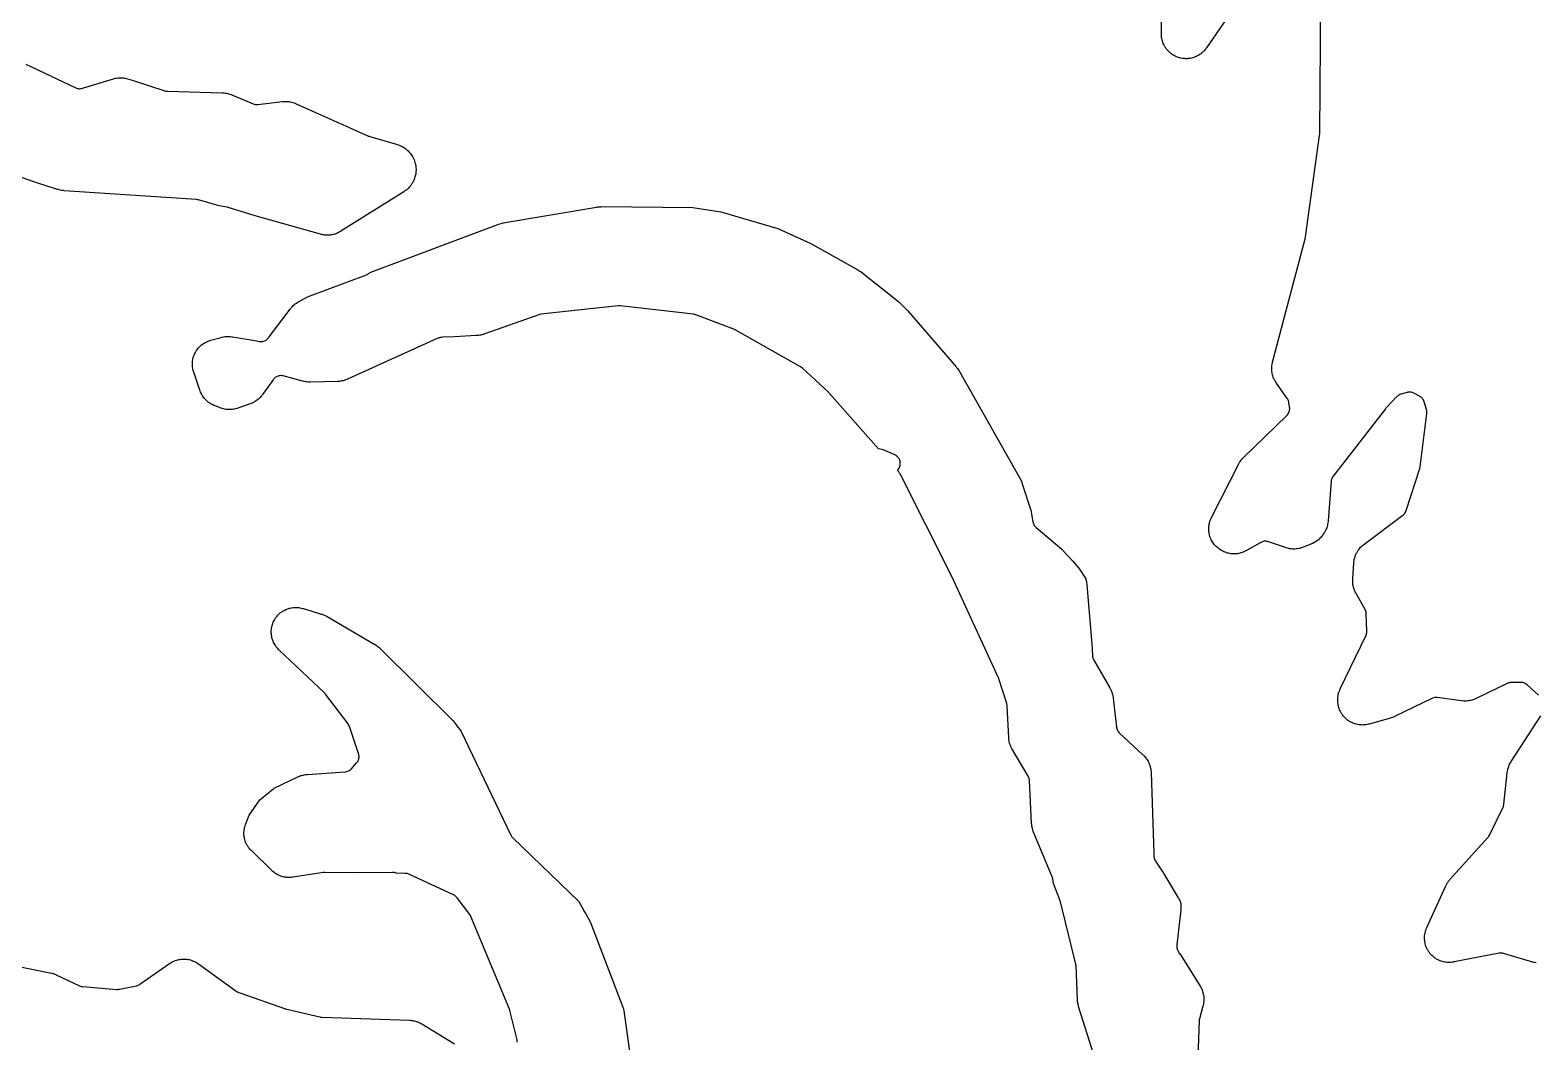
# Model space of a CAD drawing. Header units: millimetres. Extents: x 0 to 194, y 0 to 298.
# Drawn here: x 96.08 to 144.29, y 224.58 to 256.97 of the extents above; entities that cross this region are included whole.
import ezdxf

# ---------------------------------------------------------------- set-up
doc = ezdxf.new("R2010")
doc.units = ezdxf.units.MM
doc.layers.add('CUT', color=7, linetype='CONTINUOUS')

msp = doc.modelspace()

# ---------------------------------------------------------------- linework, layer by layer
at = {"layer": 'CUT'}
for points in [[(135.34, 258.7204), (133.745, 256.4045), (133.7323, 256.3869), (133.706, 256.3524), (133.6781, 256.3192), (133.656, 256.2954), (133.625, 256.2651), (133.6007, 256.2435), (133.5669, 256.2163), (133.5407, 256.1971), (133.5045, 256.1733), (133.4765, 256.1568), (133.4382, 256.1365), (133.4087, 256.1228), (133.3686, 256.1063), (133.338, 256.0955), (133.2965, 256.0829), (133.2649, 256.0751), (133.2224, 256.0666), (133.1903, 256.0618), (133.1471, 256.0575), (133.1147, 256.0558), (133.0713, 256.0557), (133.0389, 256.0571), (132.9957, 256.0612), (132.9635, 256.0657), (132.9209, 256.0739), (132.8894, 256.0815), (132.8478, 256.0938), (132.8171, 256.1044), (132.7768, 256.1206), (132.7473, 256.1341), (132.7088, 256.1541), (132.6807, 256.1704), (132.6443, 256.194), (132.618, 256.213), (132.584, 256.24), (132.5596, 256.2614), (132.5284, 256.2915), (132.5061, 256.3152), (132.478, 256.3482), (132.4581, 256.3739), (132.4333, 256.4094), (132.416, 256.4369), (132.3947, 256.4747), (132.3786, 256.5066), (132.3607, 256.5472), (132.347, 256.5828), (132.3329, 256.626), (132.3239, 256.6589), (132.3142, 256.7034), (132.3086, 256.737), (132.3035, 256.7821), (132.3006, 256.8275), (132.2997, 256.8503), (132.2531, 260.5269)], [(144.3789, 235.6762), (144.0102, 236.0082), (143.986, 236.0278), (143.96, 236.0448), (143.9323, 236.059), (143.9033, 236.0702), (143.8733, 236.0784), (143.8426, 236.0834), (143.8115, 236.0853), (143.5248, 236.0873), (143.4975, 236.0862), (143.4703, 236.0826), (143.4436, 236.0766), (143.4175, 236.0682), (143.3923, 236.0574), (142.3824, 235.5697), (142.3625, 235.5607), (142.3223, 235.5436), (142.2813, 235.5285), (142.25, 235.5187), (142.2077, 235.5077), (142.1756, 235.501), (142.1325, 235.4941), (142.0999, 235.4905), (142.0563, 235.4878), (142.0235, 235.4874), (141.9798, 235.489), (141.9363, 235.4927), (141.9146, 235.4951), (141.1337, 235.5999), (141.1045, 235.6023), (141.0751, 235.6019), (141.0459, 235.5987), (141.0171, 235.5926), (140.9891, 235.5837), (140.9621, 235.5721), (139.791, 234.9997), (139.7723, 234.9911), (139.7345, 234.9747), (139.6959, 234.9601), (139.6567, 234.9472), (139.637, 234.9412), (138.9576, 234.7523), (138.9361, 234.7469), (138.8929, 234.7371), (138.8493, 234.7295), (138.8164, 234.7254), (138.7722, 234.7221), (138.7391, 234.7213), (138.6948, 234.7224), (138.6617, 234.7248), (138.6178, 234.7302), (138.5851, 234.7359), (138.5419, 234.7456), (138.5099, 234.7545), (138.4679, 234.7684), (138.4369, 234.7803), (138.3965, 234.7983), (138.3668, 234.8132), (138.3283, 234.8351), (138.3003, 234.8529), (138.2642, 234.8784), (138.238, 234.8989), (138.2046, 234.9279), (138.1806, 234.9508), (138.1501, 234.9829), (138.1285, 235.0081), (138.1013, 235.043), (138.0823, 235.0702), (138.0587, 235.1077), (138.0424, 235.1366), (138.0226, 235.1762), (138.0092, 235.2065), (137.9934, 235.2479), (137.9831, 235.2794), (137.9715, 235.3221), (137.9643, 235.3545), (137.9569, 235.3982), (137.9516, 235.4421), (137.9499, 235.4606), (137.9489, 235.483), (137.948, 235.5293), (137.9496, 235.5758), (137.9526, 235.6106), (137.959, 235.6568), (137.9656, 235.6911), (137.9767, 235.7364), (137.9868, 235.7698), (138.0026, 235.8137), (138.0206, 235.8566), (138.0301, 235.8779), (138.8463, 237.5736), (138.8573, 237.5997), (138.8659, 237.6267), (138.8719, 237.6545), (138.8752, 237.6827), (138.8759, 237.711), (138.862, 238.2785), (138.8598, 238.3079), (138.8548, 238.337), (138.8469, 238.3654), (138.8362, 238.3929), (138.8229, 238.4193), (138.5333, 238.9293), (138.5229, 238.9486), (138.5032, 238.9876), (138.4853, 239.0276), (138.4735, 239.0582), (138.4596, 239.0998), (138.4507, 239.1314), (138.441, 239.1741), (138.4353, 239.2064), (138.4297, 239.2498), (138.4271, 239.2825), (138.4258, 239.3263), (138.4267, 239.3701), (138.4276, 239.392), (138.4628, 239.9103), (138.4647, 239.9317), (138.4697, 239.9744), (138.4767, 240.0168), (138.4834, 240.0482), (138.4944, 240.0898), (138.5041, 240.1205), (138.519, 240.1607), (138.5316, 240.1904), (138.5503, 240.229), (138.5656, 240.2573), (138.5879, 240.294), (138.6059, 240.3207), (138.6316, 240.3552), (138.652, 240.38), (138.6809, 240.4118), (138.7036, 240.4346), (138.7353, 240.4636), (138.7684, 240.4909), (138.7853, 240.5042), (140.0361, 241.4423), (140.0598, 241.4621), (140.0813, 241.4842), (140.1005, 241.5083), (140.1171, 241.5344), (140.1309, 241.5619), (140.1418, 241.5908), (140.5727, 242.9352), (140.5799, 242.962), (140.5846, 242.9893), (140.7992, 244.6959), (140.8015, 244.7272), (140.8005, 244.7587), (140.7962, 244.7898), (140.7887, 244.8204), (140.7121, 245.0729), (140.702, 245.1009), (140.6892, 245.1279), (140.6738, 245.1534), (140.6559, 245.1773), (140.6358, 245.1993), (140.6135, 245.2192), (140.5894, 245.2367), (140.5637, 245.2518), (140.3831, 245.346), (140.3578, 245.3577), (140.3314, 245.3671), (140.3043, 245.3739), (140.2767, 245.3782), (140.2487, 245.3799), (140.2208, 245.379), (140.1931, 245.3755), (140.1658, 245.3695), (139.9783, 245.3185), (139.9524, 245.3102), (139.9274, 245.2996), (139.9034, 245.2867), (139.8807, 245.2717), (139.8594, 245.2548), (139.8398, 245.236), (139.5065, 244.8862), (139.4963, 244.8749), (139.4826, 244.8591), (139.473, 244.8472), (137.7997, 242.6893), (137.7829, 242.6655), (137.7686, 242.6401), (137.7568, 242.6135), (137.7477, 242.5858), (137.7413, 242.5574), (137.7376, 242.5285), (137.6398, 241.2576), (137.6375, 241.2353), (137.6319, 241.1909), (137.6241, 241.1469), (137.6165, 241.1142), (137.6044, 241.0712), (137.5936, 241.0394), (137.5773, 240.9978), (137.5634, 240.9673), (137.543, 240.9275), (137.5206, 240.8888), (137.5089, 240.8697), (137.4832, 240.8299), (137.47, 240.8106), (137.4425, 240.7727), (137.4131, 240.7362), (137.3897, 240.7101), (137.3567, 240.6769), (137.3307, 240.6533), (137.2944, 240.6237), (137.2662, 240.603), (137.227, 240.5773), (137.1967, 240.5597), (137.1551, 240.5382), (137.1124, 240.519), (137.0908, 240.5099), (136.8382, 240.4114), (136.8169, 240.4037), (136.7739, 240.3894), (136.7303, 240.3772), (136.6972, 240.3698), (136.6526, 240.3621), (136.6189, 240.3581), (136.5738, 240.3549), (136.5398, 240.3542), (136.4946, 240.3556), (136.4608, 240.3584), (136.4159, 240.3643), (136.3825, 240.3705), (136.3385, 240.3809), (136.295, 240.3935), (136.2734, 240.4004), (135.7286, 240.5888), (135.7015, 240.5967), (135.6738, 240.6021), (135.6457, 240.6049), (135.6175, 240.605), (135.5894, 240.6024), (135.5617, 240.5973), (135.5346, 240.5895), (135.5083, 240.5792), (135.4831, 240.5665), (135.0221, 240.3064), (135.002, 240.2957), (134.9613, 240.2754), (134.9195, 240.2571), (134.8876, 240.2451), (134.8443, 240.2311), (134.8113, 240.2223), (134.7667, 240.2128), (134.7331, 240.2074), (134.6878, 240.2025), (134.6537, 240.2005), (134.6082, 240.2002), (134.5741, 240.2017), (134.5287, 240.2059), (134.495, 240.2108), (134.4503, 240.2197), (134.4172, 240.228), (134.3736, 240.2413), (134.3415, 240.2529), (134.2995, 240.2706), (134.2688, 240.2854), (134.2288, 240.3072), (134.19, 240.331), (134.1709, 240.3434), (134.168, 240.3453), (134.1504, 240.358), (134.1156, 240.3844), (134.0822, 240.4124), (134.0582, 240.4345), (134.0277, 240.4656), (134.006, 240.49), (133.9786, 240.5239), (133.9593, 240.5503), (133.9353, 240.5867), (133.9187, 240.6148), (133.8983, 240.6533), (133.8845, 240.6829), (133.868, 240.7233), (133.8571, 240.754), (133.8445, 240.7958), (133.8367, 240.8275), (133.8282, 240.8702), (133.8234, 240.9029), (133.8192, 240.9456), (133.8176, 240.9775), (133.8174, 241.0201), (133.8188, 241.0519), (133.8227, 241.0943), (133.8271, 241.1259), (133.8349, 241.1677), (133.8423, 241.1987), (133.8541, 241.2396), (133.8644, 241.2698), (133.8799, 241.3094), (133.8974, 241.3482), (133.9066, 241.3674), (134.7679, 243.0645), (134.7797, 243.0863), (134.8045, 243.1292), (134.8317, 243.1706), (134.8537, 243.2005), (134.8852, 243.2387), (134.9188, 243.2751), (134.936, 243.2928), (136.3198, 244.6365), (136.3394, 244.6574), (136.3569, 244.6802), (136.3722, 244.7045), (136.3851, 244.7302), (136.3954, 244.7569), (136.4032, 244.7846), (136.4083, 244.8129), (136.4106, 244.8415), (136.4102, 244.8702), (136.4071, 244.8987), (136.3827, 245.0523), (136.3772, 245.0792), (136.3692, 245.1055), (136.3588, 245.1309), (136.3462, 245.1553), (136.3314, 245.1784), (135.9857, 245.6675), (135.9735, 245.6856), (135.9501, 245.7224), (135.9285, 245.7602), (135.9138, 245.7893), (135.8959, 245.8291), (135.884, 245.8595), (135.8701, 245.9008), (135.8612, 245.9323), (135.8514, 245.9747), (135.8456, 246.0069), (135.8399, 246.0501), (135.8372, 246.0826), (135.8357, 246.1262), (135.8362, 246.1589), (135.839, 246.2024), (135.8426, 246.2348), (135.8496, 246.2779), (135.8586, 246.3205), (135.8636, 246.3417), (136.9014, 250.2898), (136.9055, 250.3071), (136.9103, 250.3311), (136.9132, 250.3487), (137.3649, 253.595), (137.367, 253.6145), (137.369, 253.6414), (137.3697, 253.661), (137.401, 258.0033)], [(95.9439, 255.8812), (97.5381, 255.1241), (97.5637, 255.1133), (97.5901, 255.105), (97.6172, 255.0992), (97.6447, 255.0959), (97.6724, 255.0951), (97.7001, 255.0969), (97.7275, 255.1012), (97.7543, 255.1081), (98.746, 255.4104), (98.7682, 255.4166), (98.8129, 255.4278), (98.8582, 255.4366), (98.8924, 255.4415), (98.9383, 255.4457), (98.9728, 255.4471), (99.0189, 255.4465), (99.0534, 255.4443), (99.0661, 255.4429), (99.0949, 255.4368), (99.1169, 255.4316), (99.3488, 255.3702), (100.3867, 255.027), (100.4147, 255.0192), (100.4434, 255.0142), (100.4724, 255.012), (102.2303, 254.9623), (102.251, 254.9612), (102.2923, 254.9581), (102.3334, 254.9531), (102.364, 254.948), (102.4045, 254.9393), (102.4345, 254.9313), (102.474, 254.9189), (102.5129, 254.9047), (102.5322, 254.8971), (103.2199, 254.6091), (103.2489, 254.5987), (103.2788, 254.5913), (103.3093, 254.587), (103.3401, 254.5859), (103.3709, 254.5879), (104.1638, 254.6813), (104.1879, 254.6835), (104.2363, 254.6865), (104.2848, 254.687), (104.321, 254.6854), (104.3693, 254.6806), (104.4052, 254.6751), (104.4526, 254.6652), (104.4877, 254.6558), (104.5338, 254.6409), (104.579, 254.6234), (104.6014, 254.6141), (106.8878, 253.5879), (106.9071, 253.5801), (106.9338, 253.5703), (106.9536, 253.5638), (107.8368, 253.3068), (107.8574, 253.3003), (107.8982, 253.2862), (107.9383, 253.2703), (107.9677, 253.2569), (108.006, 253.2372), (108.034, 253.221), (108.0703, 253.1977), (108.0967, 253.179), (108.1306, 253.1523), (108.155, 253.1311), (108.1862, 253.1013), (108.2084, 253.0779), (108.2366, 253.0452), (108.2565, 253.0198), (108.2815, 252.9846), (108.2989, 252.9573), (108.3203, 252.9199), (108.3399, 252.8815), (108.3493, 252.8621), (108.362, 252.8339), (108.3702, 252.8145), (108.3857, 252.7755), (108.3994, 252.7357), (108.4082, 252.7055), (108.4181, 252.6646), (108.4241, 252.6337), (108.4301, 252.5921), (108.4332, 252.5608), (108.4353, 252.5188), (108.4354, 252.4873), (108.4336, 252.4453), (108.4308, 252.4139), (108.4251, 252.3723), (108.4193, 252.3413), (108.4098, 252.3004), (108.4012, 252.2701), (108.3878, 252.2303), (108.3726, 252.1911), (108.3646, 252.1717), (108.3596, 252.1604), (108.3501, 252.1404), (108.3302, 252.1007), (108.3083, 252.0621), (108.2905, 252.034), (108.2649, 251.9977), (108.2444, 251.9715), (108.2154, 251.9379), (108.1924, 251.9139), (108.1602, 251.8833), (108.135, 251.8617), (108.1, 251.8344), (108.0636, 251.809), (108.0451, 251.7967), (106.0317, 250.5292), (106.0138, 250.5184), (105.9775, 250.4979), (105.9403, 250.479), (105.9118, 250.4662), (105.8729, 250.4508), (105.8434, 250.4407), (105.8033, 250.429), (105.7729, 250.4217), (105.7319, 250.4138), (105.7009, 250.4093), (105.6594, 250.4052), (105.6282, 250.4036), (105.5864, 250.4034), (105.5552, 250.4047), (105.5136, 250.4084), (105.4826, 250.4125), (105.4415, 250.42), (105.4009, 250.4294), (105.3807, 250.4346), (103.2823, 251.0231), (102.4236, 251.2953), (102.4021, 251.3013), (102.3801, 251.3056), (102.136, 251.3445), (101.4673, 251.532), (101.4372, 251.5388), (101.4066, 251.5425), (97.173, 251.8297), (97.1456, 251.8324), (97.091, 251.8395), (97.0369, 251.8499), (96.9836, 251.8636), (96.9572, 251.8713), (96.2943, 252.0857), (95.7659, 252.2603)], [(130.2845, 223.6882), (129.6508, 225.7103), (129.6453, 225.7292), (129.6352, 225.7671), (129.6268, 225.8055), (129.6217, 225.8344), (129.6167, 225.8734), (129.6133, 225.9125), (129.6121, 225.9321), (129.5671, 227.0089), (129.5643, 227.0388), (129.5586, 227.0682), (129.0675, 229.059), (129.0623, 229.0775), (129.0543, 229.1026), (129.048, 229.1207), (128.8461, 229.6414), (128.8199, 229.7934), (128.8125, 229.8258), (128.8015, 229.8572), (128.2092, 231.2898), (128.2003, 231.3131), (128.1839, 231.3599), (128.1701, 231.4077), (128.1617, 231.4439), (128.1584, 231.4631), (128.1537, 231.493), (128.1487, 231.5403), (128.1468, 231.5641), (128.0746, 232.9498), (128.0717, 232.9786), (128.066, 233.007), (128.0576, 233.0347), (128.0466, 233.0615), (128.0331, 233.0871), (127.5263, 233.9425), (127.5156, 233.9616), (127.4952, 234.0003), (127.4766, 234.0399), (127.4642, 234.0703), (127.4496, 234.1116), (127.4401, 234.143), (127.4296, 234.1855), (127.4233, 234.2177), (127.417, 234.2611), (127.4127, 234.3047), (127.4112, 234.3265), (127.3631, 235.3291), (127.3608, 235.3547), (127.3562, 235.38), (127.3496, 235.4048), (127.1003, 236.1965), (127.0939, 236.2145), (127.0845, 236.2389), (127.0771, 236.2565), (125.6, 239.4573), (125.5981, 239.4613), (125.595, 239.4678), (125.5924, 239.4731), (123.9318, 242.7669), (123.9193, 242.7892), (123.905, 242.8104), (123.8889, 242.8303), (123.8507, 242.8736), (123.8835, 242.9181), (123.8999, 242.9429), (123.9138, 242.9692), (123.925, 242.9967), (123.9335, 243.0253), (123.939, 243.0545), (123.9417, 243.0841), (123.9414, 243.1139), (123.9381, 243.1434), (123.932, 243.1725), (123.9229, 243.2009), (123.9112, 243.2282), (123.8967, 243.2542), (123.8798, 243.2787), (123.8605, 243.3014), (123.8391, 243.322), (123.8158, 243.3404), (123.7907, 243.3564), (123.7641, 243.3699), (123.4261, 243.5207), (123.3946, 243.5327), (123.362, 243.5411), (123.2411, 243.565), (121.6758, 245.3402), (121.6654, 245.3514), (121.6507, 245.3664), (121.6397, 245.3771), (120.8049, 246.1489), (120.778, 246.171), (120.7487, 246.1898), (118.6531, 247.3729), (118.6329, 247.3833), (118.612, 247.3921), (117.3896, 247.8559), (117.3662, 247.8637), (117.3422, 247.8695), (117.3178, 247.8734), (114.9759, 248.1451), (114.9421, 248.1471), (114.9083, 248.1453), (112.4328, 247.8712), (112.3989, 247.8654), (112.366, 247.8559), (110.6064, 247.2353), (110.5863, 247.2287), (110.5457, 247.2165), (110.5047, 247.2062), (110.4735, 247.2), (110.4317, 247.1936), (110.3896, 247.1893), (110.3685, 247.1876), (109.6531, 247.147), (109.2779, 247.1346), (109.2478, 247.1321), (109.2182, 247.1266), (109.195, 247.1199), (109.1929, 247.1196), (109.1658, 247.1143), (109.1392, 247.1064), (109.1135, 247.0962), (106.2444, 245.7957), (106.2235, 245.7869), (106.1813, 245.7703), (106.1384, 245.7558), (106.1057, 245.7466), (106.0615, 245.7366), (106.028, 245.7307), (105.983, 245.7251), (105.9378, 245.7218), (105.9151, 245.7208), (105.0482, 245.7015), (105.0267, 245.7015), (104.9839, 245.7026), (104.9411, 245.7057), (104.9091, 245.7096), (104.8668, 245.7168), (104.825, 245.726), (104.8041, 245.7311), (104.1854, 245.8983), (104.1575, 245.9045), (104.1291, 245.9079), (104.1006, 245.9087), (104.0721, 245.9067), (104.0439, 245.902), (104.0163, 245.8946), (103.9895, 245.8847), (103.9638, 245.8723), (103.9394, 245.8574), (103.9165, 245.8403), (103.8953, 245.8211), (103.876, 245.8), (103.8589, 245.7772), (103.8574, 245.7749), (103.5193, 245.3017), (103.5054, 245.2833), (103.4767, 245.2472), (103.4462, 245.2126), (103.4221, 245.1879), (103.3882, 245.1566), (103.3616, 245.1345), (103.3247, 245.1068), (103.296, 245.0876), (103.2564, 245.0639), (103.2259, 245.0476), (103.1842, 245.0281), (103.1414, 245.0107), (103.1199, 245.0026), (102.7317, 244.8674), (102.7101, 244.8605), (102.6665, 244.8478), (102.6224, 244.8372), (102.589, 244.831), (102.544, 244.825), (102.5102, 244.8222), (102.4648, 244.8207), (102.4308, 244.8213), (102.3856, 244.8244), (102.3518, 244.8285), (102.3071, 244.8361), (102.2739, 244.8435), (102.2302, 244.8556), (102.1872, 244.8699), (102.1658, 244.8776), (101.9847, 244.9481), (101.9645, 244.9565), (101.9247, 244.9743), (101.8857, 244.994), (101.8573, 245.0102), (101.8204, 245.0336), (101.7936, 245.0525), (101.7592, 245.0793), (101.7344, 245.1007), (101.7027, 245.1308), (101.6801, 245.1544), (101.6515, 245.1874), (101.6313, 245.2132), (101.6061, 245.2488), (101.5884, 245.2764), (101.5667, 245.3143), (101.5519, 245.3434), (101.534, 245.3833), (101.518, 245.4239), (101.5105, 245.4444), (101.3179, 246.0148), (101.3116, 246.0354), (101.2998, 246.0768), (101.2899, 246.1187), (101.2841, 246.1504), (101.2783, 246.1931), (101.2756, 246.2252), (101.2739, 246.2682), (101.2742, 246.3005), (101.2767, 246.3435), (101.2801, 246.3755), (101.2866, 246.4181), (101.2931, 246.4497), (101.3037, 246.4914), (101.3131, 246.5222), (101.3276, 246.5628), (101.34, 246.5926), (101.3583, 246.6315), (101.3734, 246.66), (101.3954, 246.697), (101.4132, 246.7239), (101.4386, 246.7587), (101.4589, 246.7838), (101.4875, 246.8159), (101.51, 246.8389), (101.5416, 246.8682), (101.5663, 246.889), (101.6005, 246.9151), (101.627, 246.9334), (101.6636, 246.9562), (101.6918, 246.9719), (101.7303, 246.991), (101.7599, 247.0039), (101.8001, 247.0193), (101.841, 247.0327), (101.8616, 247.0389), (102.1982, 247.1318), (102.2219, 247.1377), (102.2697, 247.1481), (102.3179, 247.1559), (102.3543, 247.1598), (102.4031, 247.1623), (102.4398, 247.1622), (102.4886, 247.1594), (102.5371, 247.154), (102.5614, 247.1506), (103.3421, 247.02), (103.3634, 247.0159), (103.409, 247.006), (103.4383, 247.0012), (103.4679, 246.9992), (103.4976, 247.0002), (103.5271, 247.0041), (103.556, 247.011), (103.5841, 247.0206), (103.6111, 247.033), (103.6367, 247.048), (103.6607, 247.0654), (103.6829, 247.0851), (103.7031, 247.107), (103.7209, 247.1307), (103.7218, 247.1321), (103.7346, 247.1499), (104.4025, 248.0374), (104.4171, 248.0559), (104.4474, 248.092), (104.4796, 248.1266), (104.505, 248.1511), (104.5406, 248.1821), (104.5684, 248.2038), (104.607, 248.2309), (104.647, 248.2559), (104.6673, 248.2678), (104.9623, 248.4313), (106.8483, 249.1369), (106.8726, 249.1472), (106.8958, 249.1596), (106.9179, 249.174), (106.9893, 249.2251), (111.0543, 250.7512), (111.0745, 250.7582), (111.1153, 250.7714), (111.1567, 250.7826), (111.1986, 250.7917), (111.2196, 250.7958), (114.2149, 251.3054), (114.2347, 251.3083), (114.2744, 251.3132), (114.3143, 251.3164), (114.3542, 251.3178), (114.3742, 251.3181), (117.2981, 251.2907), (118.197, 251.1554), (120.0245, 250.6172), (121.0788, 250.1376), (122.5806, 249.2952), (122.5958, 249.2863), (122.6259, 249.2678), (122.6552, 249.2482), (122.6837, 249.2274), (122.6978, 249.2168), (123.8937, 248.273), (124.0792, 248.0886), (124.1425, 248.0256), (124.1696, 247.9986), (124.1741, 247.9942), (125.7307, 246.1883), (125.7446, 246.1713), (125.7717, 246.1366), (125.7971, 246.1006), (125.8206, 246.0634), (125.832, 246.0445), (127.8109, 242.5518), (127.8119, 242.5486), (127.8214, 242.5197), (127.8581, 242.4074), (128.1221, 241.6003), (128.1856, 241.2254), (128.1922, 241.1957), (128.2018, 241.1669), (128.2142, 241.1392), (128.2293, 241.1129), (128.247, 241.0883), (128.2671, 241.0656), (128.2894, 241.045), (129.116, 240.3565), (129.2889, 240.1624), (129.3562, 240.0868), (129.4574, 239.9731), (129.6583, 239.7476), (129.8767, 239.3971), (129.8807, 239.3903), (129.8825, 239.3847), (129.8934, 239.3447), (129.9002, 239.3143), (129.9074, 239.2735), (129.9127, 239.2323), (129.9149, 239.2117), (130.0809, 237.1854), (130.0853, 237.1532), (130.0954, 236.9295), (130.0981, 236.9007), (130.1036, 236.8724), (130.1117, 236.8447), (130.1225, 236.8179), (130.1358, 236.7922), (130.6488, 235.9105), (130.6599, 235.8902), (130.6812, 235.8489), (130.7003, 235.8065), (130.7129, 235.7741), (130.7275, 235.7301), (130.7368, 235.6965), (130.7468, 235.6512), (130.7544, 235.6054), (130.7577, 235.5824), (130.8642, 234.6505), (130.8692, 234.6205), (130.8772, 234.5912), (130.8881, 234.5629), (130.9018, 234.5358), (130.9182, 234.5102), (130.937, 234.4864), (130.9582, 234.4647), (131.7102, 233.7668), (131.726, 233.7513), (131.757, 233.7196), (131.7864, 233.6864), (131.8071, 233.6605), (131.8331, 233.6245), (131.8512, 233.5967), (131.8735, 233.5583), (131.8887, 233.5289), (131.9071, 233.4885), (131.9194, 233.4577), (131.9338, 233.4157), (131.943, 233.3838), (131.9531, 233.3406), (131.9592, 233.308), (131.965, 233.264), (131.9687, 233.2199), (131.97, 233.1977), (132.0583, 230.6048), (132.0577, 230.5973), (132.0571, 230.5668), (132.0597, 230.5364), (132.0608, 230.5303), (132.0612, 230.519), (132.0634, 230.4913), (132.0682, 230.464), (132.0755, 230.4372), (132.0852, 230.4112), (132.0973, 230.3862), (132.1117, 230.3624), (132.3445, 230.0144), (132.8388, 229.1915), (132.8493, 229.173), (132.8693, 229.1357), (132.8877, 229.0974), (132.9, 229.0681), (132.9147, 229.0283), (132.9182, 229.0172), (132.9212, 228.9951), (132.9252, 228.95), (132.9264, 228.9162), (132.9258, 228.871), (132.9229, 228.8259), (132.9209, 228.8034), (132.7926, 227.6823), (132.7907, 227.6536), (132.7915, 227.6249), (132.7951, 227.5964), (132.8015, 227.5683), (132.8104, 227.541), (132.822, 227.5147), (132.836, 227.4896), (132.8392, 227.4843), (132.8401, 227.4817), (132.8512, 227.4555), (132.8647, 227.4305), (132.8805, 227.407), (132.9233, 227.3493), (133.5374, 226.3631), (133.5491, 226.3431), (133.5716, 226.3024), (133.592, 226.2606), (133.6056, 226.2285), (133.6216, 226.1848), (133.6318, 226.1515), (133.6432, 226.1064), (133.6499, 226.0723), (133.6566, 226.0262), (133.6598, 225.9915), (133.6616, 225.9451), (133.6612, 225.9102), (133.6582, 225.8638), (133.6542, 225.8292), (133.6465, 225.7834), (133.6364, 225.738), (133.6308, 225.7154), (133.5197, 225.3149), (133.5124, 225.2809), (133.5091, 225.2463), (133.4211, 222.9512)], [(111.6774, 224.5681), (111.6751, 224.6023), (111.669, 224.636), (111.4399, 225.5815), (111.4335, 225.6041), (111.4253, 225.6262), (110.1923, 228.5851), (110.1761, 228.618), (110.1561, 228.6488), (109.7545, 229.1884), (109.7355, 229.2115), (109.7142, 229.2326), (109.691, 229.2514), (109.666, 229.2679), (109.6395, 229.2817), (108.2081, 229.9421), (108.1789, 229.9538), (108.1487, 229.9623), (108.1177, 229.9676), (108.0864, 229.9697), (107.8115, 229.9733), (107.7995, 229.9781), (107.7718, 229.9877), (107.7433, 229.9945), (107.7143, 229.9986), (107.685, 229.9997), (106.5732, 229.9896), (105.5228, 230.0033), (105.4982, 230.0027), (105.4738, 230), (104.4912, 229.8506), (104.4683, 229.8477), (104.4223, 229.8431), (104.3762, 229.8409), (104.3416, 229.841), (104.2954, 229.8435), (104.261, 229.8472), (104.2154, 229.8544), (104.1815, 229.8616), (104.1368, 229.8735), (104.1039, 229.8841), (104.0607, 229.9005), (104.029, 229.9144), (103.9877, 229.9352), (103.9576, 229.9523), (103.9187, 229.9772), (103.8905, 229.9973), (103.8543, 230.026), (103.8197, 230.0565), (103.8027, 230.0723), (103.1624, 230.6981), (103.1474, 230.7135), (103.1182, 230.7449), (103.0905, 230.7777), (103.0709, 230.8032), (103.0465, 230.8384), (103.0295, 230.8657), (103.0085, 230.9032), (102.9941, 230.9319), (102.9768, 230.9712), (102.9676, 230.9952), (102.9635, 231.008), (102.9508, 231.052), (102.9403, 231.0966), (102.9341, 231.1304), (102.9282, 231.1758), (102.9255, 231.21), (102.9243, 231.2558), (102.9251, 231.2901), (102.9285, 231.3358), (102.9328, 231.3698), (102.9408, 231.4149), (102.9486, 231.4483), (102.9611, 231.4924), (102.9759, 231.5357), (102.9839, 231.5572), (103.0965, 231.839), (103.4282, 232.3271), (103.7206, 232.5598), (103.7962, 232.6199), (103.8682, 232.6772), (103.8967, 232.6998), (104.6493, 233.0597), (104.6687, 233.0684), (104.7079, 233.0849), (104.7478, 233.0995), (104.7781, 233.109), (104.8192, 233.1198), (104.8504, 233.1265), (104.8923, 233.1333), (104.9345, 233.1382), (104.9557, 233.1402), (106.1615, 233.2223), (106.1901, 233.2256), (106.2182, 233.2317), (106.2457, 233.2404), (106.2722, 233.2517), (106.2974, 233.2655), (106.3213, 233.2817), (106.3434, 233.3001), (106.3638, 233.3205), (106.5337, 233.5088), (106.5521, 233.5312), (106.5682, 233.5552), (106.5819, 233.5807), (106.5931, 233.6074), (106.6016, 233.6351), (106.6075, 233.6634), (106.6106, 233.6922), (106.6109, 233.7211), (106.6084, 233.75), (106.6031, 233.7784), (106.5952, 233.8063), (106.3021, 234.6698), (106.2902, 234.6995), (106.2752, 234.7278), (106.2572, 234.7544), (105.5322, 235.7124), (105.5165, 235.7314), (105.4994, 235.749), (104.0521, 237.1212), (104.0363, 237.137), (104.0054, 237.1692), (103.9762, 237.203), (103.9556, 237.2294), (103.9299, 237.2659), (103.9121, 237.2942), (103.8901, 237.333), (103.8751, 237.3629), (103.8571, 237.4038), (103.8452, 237.435), (103.8313, 237.4775), (103.8225, 237.5098), (103.8129, 237.5534), (103.8074, 237.5864), (103.8022, 237.6307), (103.7999, 237.6641), (103.7991, 237.7087), (103.8002, 237.7421), (103.8038, 237.7867), (103.8082, 237.8198), (103.8162, 237.8637), (103.8239, 237.8963), (103.8362, 237.9392), (103.8471, 237.9709), (103.8636, 238.0123), (103.8775, 238.0428), (103.8981, 238.0824), (103.9149, 238.1113), (103.9393, 238.1487), (103.959, 238.1757), (103.9869, 238.2105), (104.0092, 238.2355), (104.0405, 238.2674), (104.0651, 238.2901), (104.0994, 238.3187), (104.1261, 238.3388), (104.163, 238.3638), (104.1916, 238.3812), (104.2309, 238.4025), (104.2611, 238.4169), (104.3022, 238.4342), (104.3337, 238.4456), (104.3764, 238.4587), (104.4088, 238.4669), (104.4526, 238.4757), (104.4856, 238.4807), (104.5301, 238.4851), (104.5635, 238.4867), (104.6081, 238.4867), (104.6415, 238.4851), (104.686, 238.4807), (104.7191, 238.4757), (104.7628, 238.4669), (104.8061, 238.4559), (104.8276, 238.4499), (105.4007, 238.2739), (105.4252, 238.2657), (105.4735, 238.2477), (105.5208, 238.227), (105.5668, 238.2037), (105.5895, 238.1913), (107.1131, 237.3038), (107.1293, 237.2939), (107.1613, 237.2734), (107.1923, 237.2516), (107.2149, 237.2343), (107.2441, 237.2099), (107.2721, 237.1844), (107.2859, 237.1713), (109.626, 234.853), (109.7241, 234.7222), (109.7778, 234.6506), (109.8437, 234.5627), (109.8686, 234.5295), (111.4694, 231.1929), (111.482, 231.1694), (111.4966, 231.1471), (111.5132, 231.1261), (111.5316, 231.1068), (113.6428, 229.0708), (113.8312, 228.7387), (113.8698, 228.6706), (114.0112, 228.4214), (114.023, 228.4006), (115.0545, 225.686), (115.0627, 225.6622), (115.078, 225.6142), (115.0905, 225.5654), (115.1003, 225.5159), (115.1044, 225.491), (115.3381, 223.8196)], [(144.2976, 227.1043), (144.2522, 227.1153), (144.2297, 227.1214), (143.2597, 227.4098), (143.2316, 227.4167), (143.2029, 227.4209), (143.1739, 227.4222), (143.145, 227.4208), (143.1163, 227.4166), (141.6767, 227.1336), (141.6546, 227.1298), (141.6103, 227.1233), (141.5658, 227.1191), (141.5322, 227.1176), (141.4875, 227.1178), (141.454, 227.1197), (141.4094, 227.1244), (141.3763, 227.1295), (141.3324, 227.1386), (141.2999, 227.147), (141.2572, 227.1604), (141.2257, 227.172), (141.1845, 227.1896), (141.1544, 227.2043), (141.1151, 227.2259), (141.0866, 227.2435), (141.0497, 227.2689), (141.023, 227.2893), (140.9888, 227.3182), (140.9643, 227.3411), (140.9332, 227.3733), (140.9111, 227.3985), (140.8833, 227.4336), (140.8638, 227.4609), (140.8396, 227.4986), (140.823, 227.5278), (140.8027, 227.5677), (140.789, 227.5983), (140.7727, 227.64), (140.7621, 227.6719), (140.7502, 227.715), (140.7428, 227.7478), (140.7351, 227.7919), (140.7311, 227.8252), (140.7278, 227.8699), (140.7271, 227.9034), (140.7283, 227.9482), (140.7309, 227.9816), (140.7366, 228.026), (140.7425, 228.0591), (140.7526, 228.1027), (140.7617, 228.135), (140.7761, 228.1774), (140.7925, 228.219), (140.8013, 228.2397), (141.3964, 229.5514), (141.4065, 229.5721), (141.4276, 229.6129), (141.4507, 229.6527), (141.4696, 229.6815), (141.4967, 229.7186), (141.5257, 229.7543), (141.5406, 229.7718), (142.7556, 231.1221), (142.7732, 231.1436), (142.7888, 231.1667), (142.8022, 231.1912), (143.2413, 232.0912), (143.2517, 232.1152), (143.2601, 232.1401), (143.2662, 232.1655), (143.27, 232.1914), (143.3746, 233.1883), (143.3773, 233.2094), (143.3838, 233.2513), (143.3921, 233.2929), (143.3999, 233.3237), (143.4121, 233.3643), (143.4228, 233.3943), (143.4388, 233.4336), (143.4522, 233.4624), (143.4718, 233.5), (143.4932, 233.5366), (143.5044, 233.5547), (144.4515, 235.0123)], [(95.5602, 227.0174), (96.7136, 226.7916), (96.7318, 226.7876), (96.768, 226.779), (96.8038, 226.7688), (96.8303, 226.7601), (96.8651, 226.7471), (96.8994, 226.7326), (96.9164, 226.725), (97.6617, 226.3726), (97.6868, 226.3622), (97.7127, 226.354), (97.7392, 226.3482), (97.7662, 226.3448), (98.8589, 226.258), (98.8866, 226.2571), (98.9143, 226.2587), (98.9416, 226.2629), (99.4801, 226.3709), (99.51, 226.3785), (99.5389, 226.3891), (99.5665, 226.4026), (99.5926, 226.4189), (100.5422, 227.0803), (100.56, 227.0921), (100.596, 227.1147), (100.6331, 227.1357), (100.6616, 227.15), (100.7004, 227.1673), (100.7302, 227.1789), (100.7705, 227.1925), (100.8012, 227.2012), (100.8426, 227.2109), (100.874, 227.2167), (100.9162, 227.2224), (100.9479, 227.2252), (100.9905, 227.227), (101.0223, 227.2268), (101.0649, 227.2245), (101.0966, 227.2212), (101.1387, 227.2149), (101.17, 227.2087), (101.2113, 227.1985), (101.2418, 227.1893), (101.282, 227.1752), (101.3115, 227.1632), (101.3502, 227.1454), (101.3785, 227.1306), (101.4152, 227.1092), (101.451, 227.0861), (101.4686, 227.0741), (102.7125, 226.1824), (102.7366, 226.1668), (102.762, 226.1536), (102.7886, 226.1429), (104.2505, 225.6332), (104.2658, 225.6283), (104.2868, 225.6222), (104.3023, 225.6182), (105.3558, 225.3729), (105.3845, 225.3677), (105.4135, 225.3652), (108.2204, 225.2685), (108.2433, 225.2671), (108.289, 225.2632), (108.3345, 225.2569), (108.3683, 225.2505), (108.413, 225.2396), (108.4459, 225.2298), (108.4892, 225.2145), (108.521, 225.2013), (108.5625, 225.1816), (108.6029, 225.1599), (108.6229, 225.1485), (109.6708, 224.513)]]:
    msp.add_lwpolyline(points, dxfattribs=at)

doc.saveas('drawing.dxf')
